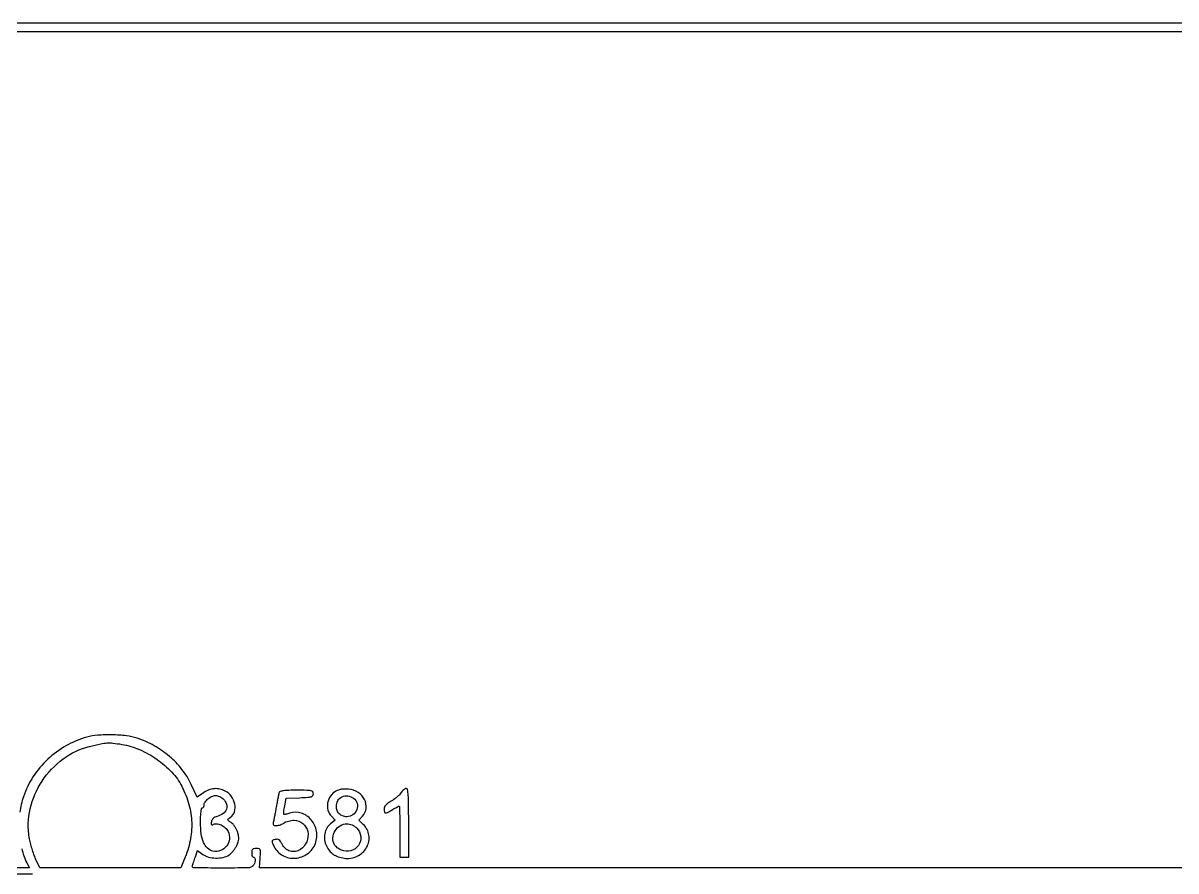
# Model space of a CAD drawing. Extents: x 0 to 836, y 5 to 589.
# Drawn here: x 390.2 to 445.5, y 548.1 to 588.7 of the extents above; entities that cross this region are included whole.
import ezdxf

# ---------------------------------------------------------------- set-up
doc = ezdxf.new("R2010")
doc.units = 0
doc.header["$MEASUREMENT"] = 0

msp = doc.modelspace()

# ---------------------------------------------------------------- linework, layer by layer
for points in [[(201.712326, 537.783562, -0.000001), (217.055896, 537.76491, -0.426088)], [(546.939, 229.3929, -0.000106), (546.943559, 250.949215, -0.000176), (546.957638, 269.095817, -0.000001), (546.976289, 285.583213, -0.415883)], [(836.0595, 588.6891), (420.497259, 588.710259, 0.000013), (261.145696, 588.714318, 0.000021), (126.989856, 588.708632), (4.934769, 588.698274, 0.19889), (4.878609, 588.675009, 0.198853), (4.855343, 588.618859), (4.83877, 516.273901, 0.000036), (4.826254, 436.744061, 0.000021), (4.8222, 342.282364), (4.8222, 95.946129), (4.469225, 95.920114, 0.031904), (4.160456, 95.877435, 0.315999), (4.075312, 95.787407, 0.415411), (4.137995, 95.703578, 0.035338), (4.43445, 95.6826), (4.8222, 95.6826), (4.8222, 50.2101), (4.8222, 4.7376), (420.462, 4.7376), (836.1018, 4.7376)], [(604.852986, 529.408162, -0.000002), (620.423836, 529.389509, -0.550615)], [(238.738155, 529.614638, -0.000002), (224.300981, 529.63329, -0.415836)], [(308.18842, 529.408162, -0.000002), (322.638019, 529.38951, -0.415836)], [(531.796111, 538.074638, -0.000002), (517.6951, 538.093291, -0.426056)], [(413.368417, 538.074638, -0.000002), (399.676779, 538.093291, -0.415815)], [(77.850638, 481.579418, -0.000002), (77.869294, 494.031443, -0.550517)], [(336.166934, 548.220763, -0.000002), (326.827688, 548.233536, -0.413812)], [(77.644162, 421.684687, -0.000002), (77.625507, 409.236574, -0.415775)], [(689.941022, 529.408162, -0.000003), (701.809045, 529.389505, -0.550493)], [(333.609652, 529.614638, -0.000003), (323.198363, 529.633296, -0.415688)], [(383.716206, 529.408162, -0.000003), (394.123716, 529.389504, -0.425916), (394.14876, 529.36335, -0.10382), (394.138677, 529.323612, -0.007062), (394.08567, 529.219133, -0.009869), (394.017721, 529.095745, -0.007234), (393.937693, 528.9615, 0.028609), (393.745805, 528.6059, 0.215036), (393.74319, 528.41928, 0.550574), (393.844454, 528.403496, 0.037328), (394.057067, 528.68655), (394.23315, 528.9615), (394.234575, 527.199847, 0.001647), (394.238981, 526.126045, 0.019671), (394.258371, 525.711454, 0.062563), (394.300372, 525.515396, 0.373672), (394.38405, 525.467531, 0.292436), (394.468886, 525.548915, 0.043269), (394.506242, 525.794958, 0.017033), (394.520599, 526.271354, 0.001543), (394.512242, 527.461834), (394.492383, 529.4268), (454.184467, 529.4268)], [(835.429914, 203.53197, -0.00002), (835.42504, 321.569549)], [(381.27946, 547.935135, -0.000004), (390.656104, 547.916048, -0.413615)], [(604.231838, 387.151416, -0.000003), (604.250494, 398.693431, -0.41574)], [(697.188315, 5.1606), (351.216758, 5.1606), (5.2452, 5.1606), (5.2452, 50.4216), (5.2452, 95.6826), (5.8374, 95.6826, 0.008455), (6.143074, 95.687769, 0.044348), (6.30975, 95.708282, 0.103378), (6.397676, 95.747244, 0.241448), (6.4296, 95.8095, 0.241448), (6.397676, 95.871756, 0.103378), (6.30975, 95.910718, 0.044348), (6.143074, 95.931231, 0.008455), (5.8374, 95.9364), (5.2452, 95.9364), (5.2452, 342.1224), (5.2452, 588.3084), (420.2505, 588.3084), (835.2558, 588.3084)], [(447.29439, 548.208), (401.539979, 548.208), (401.578566, 548.6733, 0.007133), (401.59919, 548.974028, 0.107826), (401.582541, 549.076792, 0.250288), (401.526489, 549.124472, 0.053641), (401.395176, 549.1386, 0.040763), (401.280703, 549.129252, 0.150693), (401.216548, 549.097298, 0.157767), (401.183207, 549.035774, 0.045946), (401.1732, 548.9271, 0.038131), (401.179386, 548.846108, 0.057076), (401.198051, 548.777728, 0.074992), (401.225404, 548.731068, 0.226478), (401.2578, 548.7156, -0.308176), (401.320386, 548.672977, -0.104548), (401.339621, 548.558661, -0.079759), (401.311061, 548.418363, -0.106751), (401.24088, 548.30952, -0.195005), (401.003397, 548.209052, -0.004124), (399.704926, 548.200226, -0.003295), (398.394251, 548.210766, -0.529946), (398.326553, 548.31375, 0.011869), (398.349693, 548.373523, 0.002454), (398.387393, 548.479856, 0.002578), (398.429942, 548.603814, 0.002427), (398.472087, 548.730718), (398.573768, 549.041937), (398.82323, 548.857618, 0.095417), (399.095547, 548.727388, 0.05897), (399.44814, 548.678413, 0.058731), (399.804402, 548.713119, 0.091655), (400.087876, 548.832048, 0.050299), (400.184366, 548.910165, 0.025997), (400.288884, 549.02515, 0.025557), (400.38501, 549.155706, 0.035138), (400.456556, 549.282625, 0.026915), (400.527526, 549.455647, 0.065692), (400.555411, 549.590277, 0.065092), (400.547543, 549.728275, 0.02604), (400.502646, 549.912513, 0.04112), (400.449715, 550.04766, 0.032659), (400.371695, 550.183679, 0.03366), (400.282012, 550.30083, 0.067627), (400.194253, 550.377042, -0.011292), (400.061636, 550.468281, -0.194404), (400.034132, 550.511998, -0.269165), (400.049617, 550.554643, -0.021404), (400.148753, 550.630605, 0.167484), (400.342332, 550.89728, 0.122146), (400.361855, 551.265834, 0.109855), (400.203114, 551.632068, 0.116958), (399.906969, 551.886668, 0.061096), (399.642656, 551.984713, 0.076739), (399.38256, 552.005562, 0.075171), (399.124127, 551.946889, 0.055789), (398.864693, 551.810249), (398.562975, 551.605497), (398.274043, 552.212099, 0.055001), (397.83029, 552.928764, 0.050144), (397.228392, 553.556352, 0.048931), (396.498093, 554.064927, 0.047196), (395.6742, 554.429103, 0.05211), (395.163165, 554.542172, 0.02354), (394.477711, 554.587858, 0.023564), (393.788306, 554.568799, 0.050031), (393.2631, 554.476081, 0.060236), (392.264526, 554.059713, 0.059745), (391.390928, 553.416428, 0.059925), (390.696389, 552.586844, 0.061293), (390.224638, 551.622303, 0.058238), (390.060583, 550.875017, 0.037889)], [(390.150245, 549.129826, 0.06827), (390.388432, 548.458451), (390.517945, 548.208), (358.663873, 548.208, -0.000128)], [(446.3496, 538.056, -0.000127), (428.442779, 538.060559, -0.000212)]]:
    msp.add_lwpolyline(points, format="xyb")
for points in [[(394.949832, 554.13136, -0.063039), (395.79601, 553.880483, -0.049279), (396.631825, 553.410085, -0.050079), (397.343993, 552.796505, -0.072831), (397.821065, 552.119911, -0.048565), (398.163159, 551.24231, -0.06029), (398.297652, 550.377027, -0.060374), (398.22179, 549.505619, -0.048897), (397.939627, 548.60985), (397.768364, 548.208), (394.39089, 548.208), (391.013416, 548.208), (390.811013, 548.644866, -0.023375), (390.726036, 548.853298, -0.011878), (390.637865, 549.122398, -0.011773), (390.559887, 549.404889, -0.017237), (390.505797, 549.657038, -0.102974), (390.544882, 551.033766, -0.087571), (391.12308, 552.370278, -0.087049), (392.12792, 553.434592, -0.099978), (393.39, 554.030573, -0.007048), (393.931543, 554.156108, -0.037309), (394.232928, 554.198306, -0.044272), (394.514394, 554.191561, -0.012467)], [(402.489361, 551.82465, 0.02255), (402.47202, 551.756698, 0.002137), (402.437824, 551.588431, 0.002729), (402.398986, 551.387315, 0.002147), (402.359031, 551.169, -0.001804), (402.318106, 550.944512, -0.001915), (402.276345, 550.724718, -0.001823), (402.238972, 550.535733, -0.008796), (402.215444, 550.42875, 0.039745), (402.199876, 550.328866, 0.193045), (402.216824, 550.275262, 0.188632), (402.266442, 550.247489, 0.03774), (402.369579, 550.241091, 0.049849), (402.45794, 550.251127, 0.030749), (402.55873, 550.279477, 0.030656), (402.655895, 550.320211, 0.047361), (402.73332, 550.367991, -0.068732), (402.818563, 550.415707, -0.03001), (402.942151, 550.455713, -0.028995), (403.080562, 550.483063, -0.034291), (403.213629, 550.4922, -0.179822), (403.627349, 550.338436, -0.164577), (403.85903, 549.945622, -0.150691), (403.814453, 549.464973, -0.150917), (403.506914, 549.093247, -0.102459), (403.268759, 548.999274, -0.112636), (403.021347, 549.012325, -0.109373), (402.798615, 549.132535, -0.092118), (402.630941, 549.342319, 0.026345), (402.547702, 549.480165, 0.096487), (402.475688, 549.551761, 0.135642), (402.396328, 549.578102, 0.075329), (402.294119, 549.567894, 0.034678), (402.179943, 549.530154, 0.271415), (402.147319, 549.487431, 0.139326), (402.158091, 549.418388, 0.008024), (402.251819, 549.2232, 0.156184), (402.666727, 548.79838, 0.14216), (403.268138, 548.673392, 0.138346), (403.855322, 548.889374, 0.145825), (404.228745, 549.376757, 0.137805), (404.282086, 549.965973, 0.129501), (404.023838, 550.51286, 0.138656), (403.546436, 550.837022, 0.165582), (403.005213, 550.833102, -0.015626), (402.9061, 550.801988, -0.022771), (402.816902, 550.781348, -0.019615), (402.744467, 550.770946, -0.225934), (402.718097, 550.780303, -0.212282), (402.707099, 550.808909, -0.010292), (402.71459, 550.912923, -0.015263), (402.730212, 551.039302, -0.010272), (402.755399, 551.182535), (402.827767, 551.5497), (403.480984, 551.574409, 0.006199), (403.861636, 551.593536, 0.055294), (404.026489, 551.622356, 0.160844), (404.10428, 551.675863, 0.163774), (404.1342, 551.764759, 0.187788), (404.09932, 551.854354, 0.157711), (404.01009, 551.904905, 0.046473), (403.815988, 551.926289, 0.004211), (403.327845, 551.9304, 0.007328), (402.950987, 551.924877, 0.024042), (402.702812, 551.905634, 0.032009), (402.541543, 551.87471, 0.261313)], [(405.214977, 551.887904, 0.110627), (404.953854, 551.652599, 0.108997), (404.81631, 551.327154, 0.112195), (404.830387, 550.981728, 0.123117), (404.993529, 550.689512), (405.176057, 550.49522), (404.954374, 550.320844, 0.096885), (404.776498, 550.114362, 0.083036), (404.677364, 549.844673, 0.079658), (404.669153, 549.547048, 0.078554), (404.754176, 549.260229, 0.057675), (404.898428, 549.030241, 0.074404), (405.081173, 548.86107, 0.069519), (405.315593, 548.745072, 0.043155), (405.6147, 548.673639, 0.150165), (406.233277, 548.767082, 0.153598), (406.686097, 549.191338, 0.164695), (406.796202, 549.774274, 0.172586), (406.526109, 550.291076), (406.306534, 550.494572), (406.489367, 550.689188, 0.162084), (406.662746, 551.064441, 0.147802), (406.585372, 551.484783, 0.131769), (406.27471, 551.826697, 0.120047), (405.823456, 551.982409, 0.027879), (405.647735, 551.989015, 0.033992), (405.483794, 551.974861, 0.037167), (405.337544, 551.940867, 0.052649)], [(408.331156, 551.805753, -0.050807), (408.255057, 551.711949, -0.021226), (408.135252, 551.601396, -0.020739), (407.995959, 551.49299, -0.025256), (407.856778, 551.403903, 0.025721), (407.703057, 551.305309, 0.056573), (407.599603, 551.211836, 0.076417), (407.539713, 551.118498, 0.104002), (407.518852, 551.02095, 0.060805), (407.534807, 550.886402, 0.331301), (407.587915, 550.842439, 0.138834), (407.689115, 550.865526, 0.011833), (407.922095, 551.000116, -0.006006), (408.031142, 551.064819, -0.008579), (408.129547, 551.11939, -0.005239), (408.213063, 551.162732, -0.117594), (408.239345, 551.169, -0.40341), (408.25574, 551.1532, -0.001055), (408.267775, 550.808657, -0.005126), (408.276707, 550.412674, -0.003075), (408.2796, 549.9423), (408.2796, 548.7156), (408.4911, 548.7156), (408.7026, 548.7156), (408.7026, 550.3653, 0.002482), (408.698239, 551.243747, 0.015246), (408.679948, 551.696068, 0.022762), (408.648964, 551.961003, 0.367541), (408.58543, 552.015, 0.129631), (408.530934, 552.00063, 0.043255), (408.462404, 551.953534, 0.039636), (408.392268, 551.885825, 0.035949)], [(399.8196, 551.5074, -0.120668), (399.963212, 551.270632, -0.163169), (399.958628, 551.022104, -0.148285), (399.801546, 550.809511, -0.095321), (399.523402, 550.675168, 0.044263), (399.408263, 550.633354, 0.077892), (399.324457, 550.576963, 0.090047), (399.269837, 550.504125, 0.079962), (399.241436, 550.413665, 0.02904), (399.234383, 550.332409, 0.119865), (399.244596, 550.284509, 0.276462), (399.269813, 550.267891, 0.150317), (399.30695, 550.277579, -0.159397), (399.482298, 550.320014, -0.083857), (399.702039, 550.264836, -0.077814), (399.907622, 550.133453, -0.100804), (400.041995, 549.955181, -0.137335), (400.105243, 549.591112, -0.14), (399.969404, 549.250172, -0.141951), (399.675924, 549.035544, -0.142357), (399.313513, 549.011368, -0.139104), (399.054284, 549.150517, -0.100029), (398.867138, 549.422706, -0.069747), (398.755073, 549.837841, -0.031109), (398.7198, 550.40423, -0.01055), (398.725541, 550.676283, -0.02039), (398.743581, 550.893207, -0.016908), (398.769365, 551.055502, -0.35921), (398.8044, 551.0844, 0.148195), (398.836663, 551.094177, 0.098894), (398.864149, 551.121677, 0.082425), (398.882681, 551.162786, 0.064853), (398.889, 551.2113, -0.150921), (398.935611, 551.362204, -0.067446), (399.076257, 551.518152, -0.065481), (399.26052, 551.636645, -0.110624), (399.4389, 551.6766, -0.065559), (399.532223, 551.664311, -0.03911), (399.637974, 551.626898, -0.038504), (399.7393, 551.572174, -0.053359)], [(406.061176, 551.544903, -0.174417), (406.229115, 551.306869, -0.157072), (406.216244, 551.004429, -0.149383), (406.026798, 550.755589, -0.157155), (405.734531, 550.6614, -0.087141), (405.534613, 550.696509, -0.106098), (405.37382, 550.797114, -0.107921), (405.270326, 550.953272, -0.092836), (405.234, 551.147231, -0.125266), (405.306474, 551.43197, -0.157327), (405.502746, 551.618604, -0.151715), (405.777077, 551.659224, -0.11472)], [(406.210745, 550.115345, -0.171965), (406.402369, 549.71333, -0.178056), (406.294359, 549.287161, -0.175695), (405.934143, 549.028735, -0.16836), (405.484567, 549.055339, -0.034572), (405.380201, 549.107284, -0.03036), (405.279136, 549.175192, -0.031589), (405.195382, 549.247984, -0.075329), (405.146167, 549.313841, -0.134578), (405.070561, 549.645935, -0.122953), (405.17056, 549.983034, -0.123709), (405.416568, 550.232098, -0.137203), (405.7416, 550.323, -0.05569), (405.865237, 550.309186, -0.048581), (405.988899, 550.268259, -0.047034), (406.106144, 550.202569, -0.045205)]]:
    msp.add_lwpolyline(points, format="xyb", close=True)

doc.saveas('drawing.dxf')
